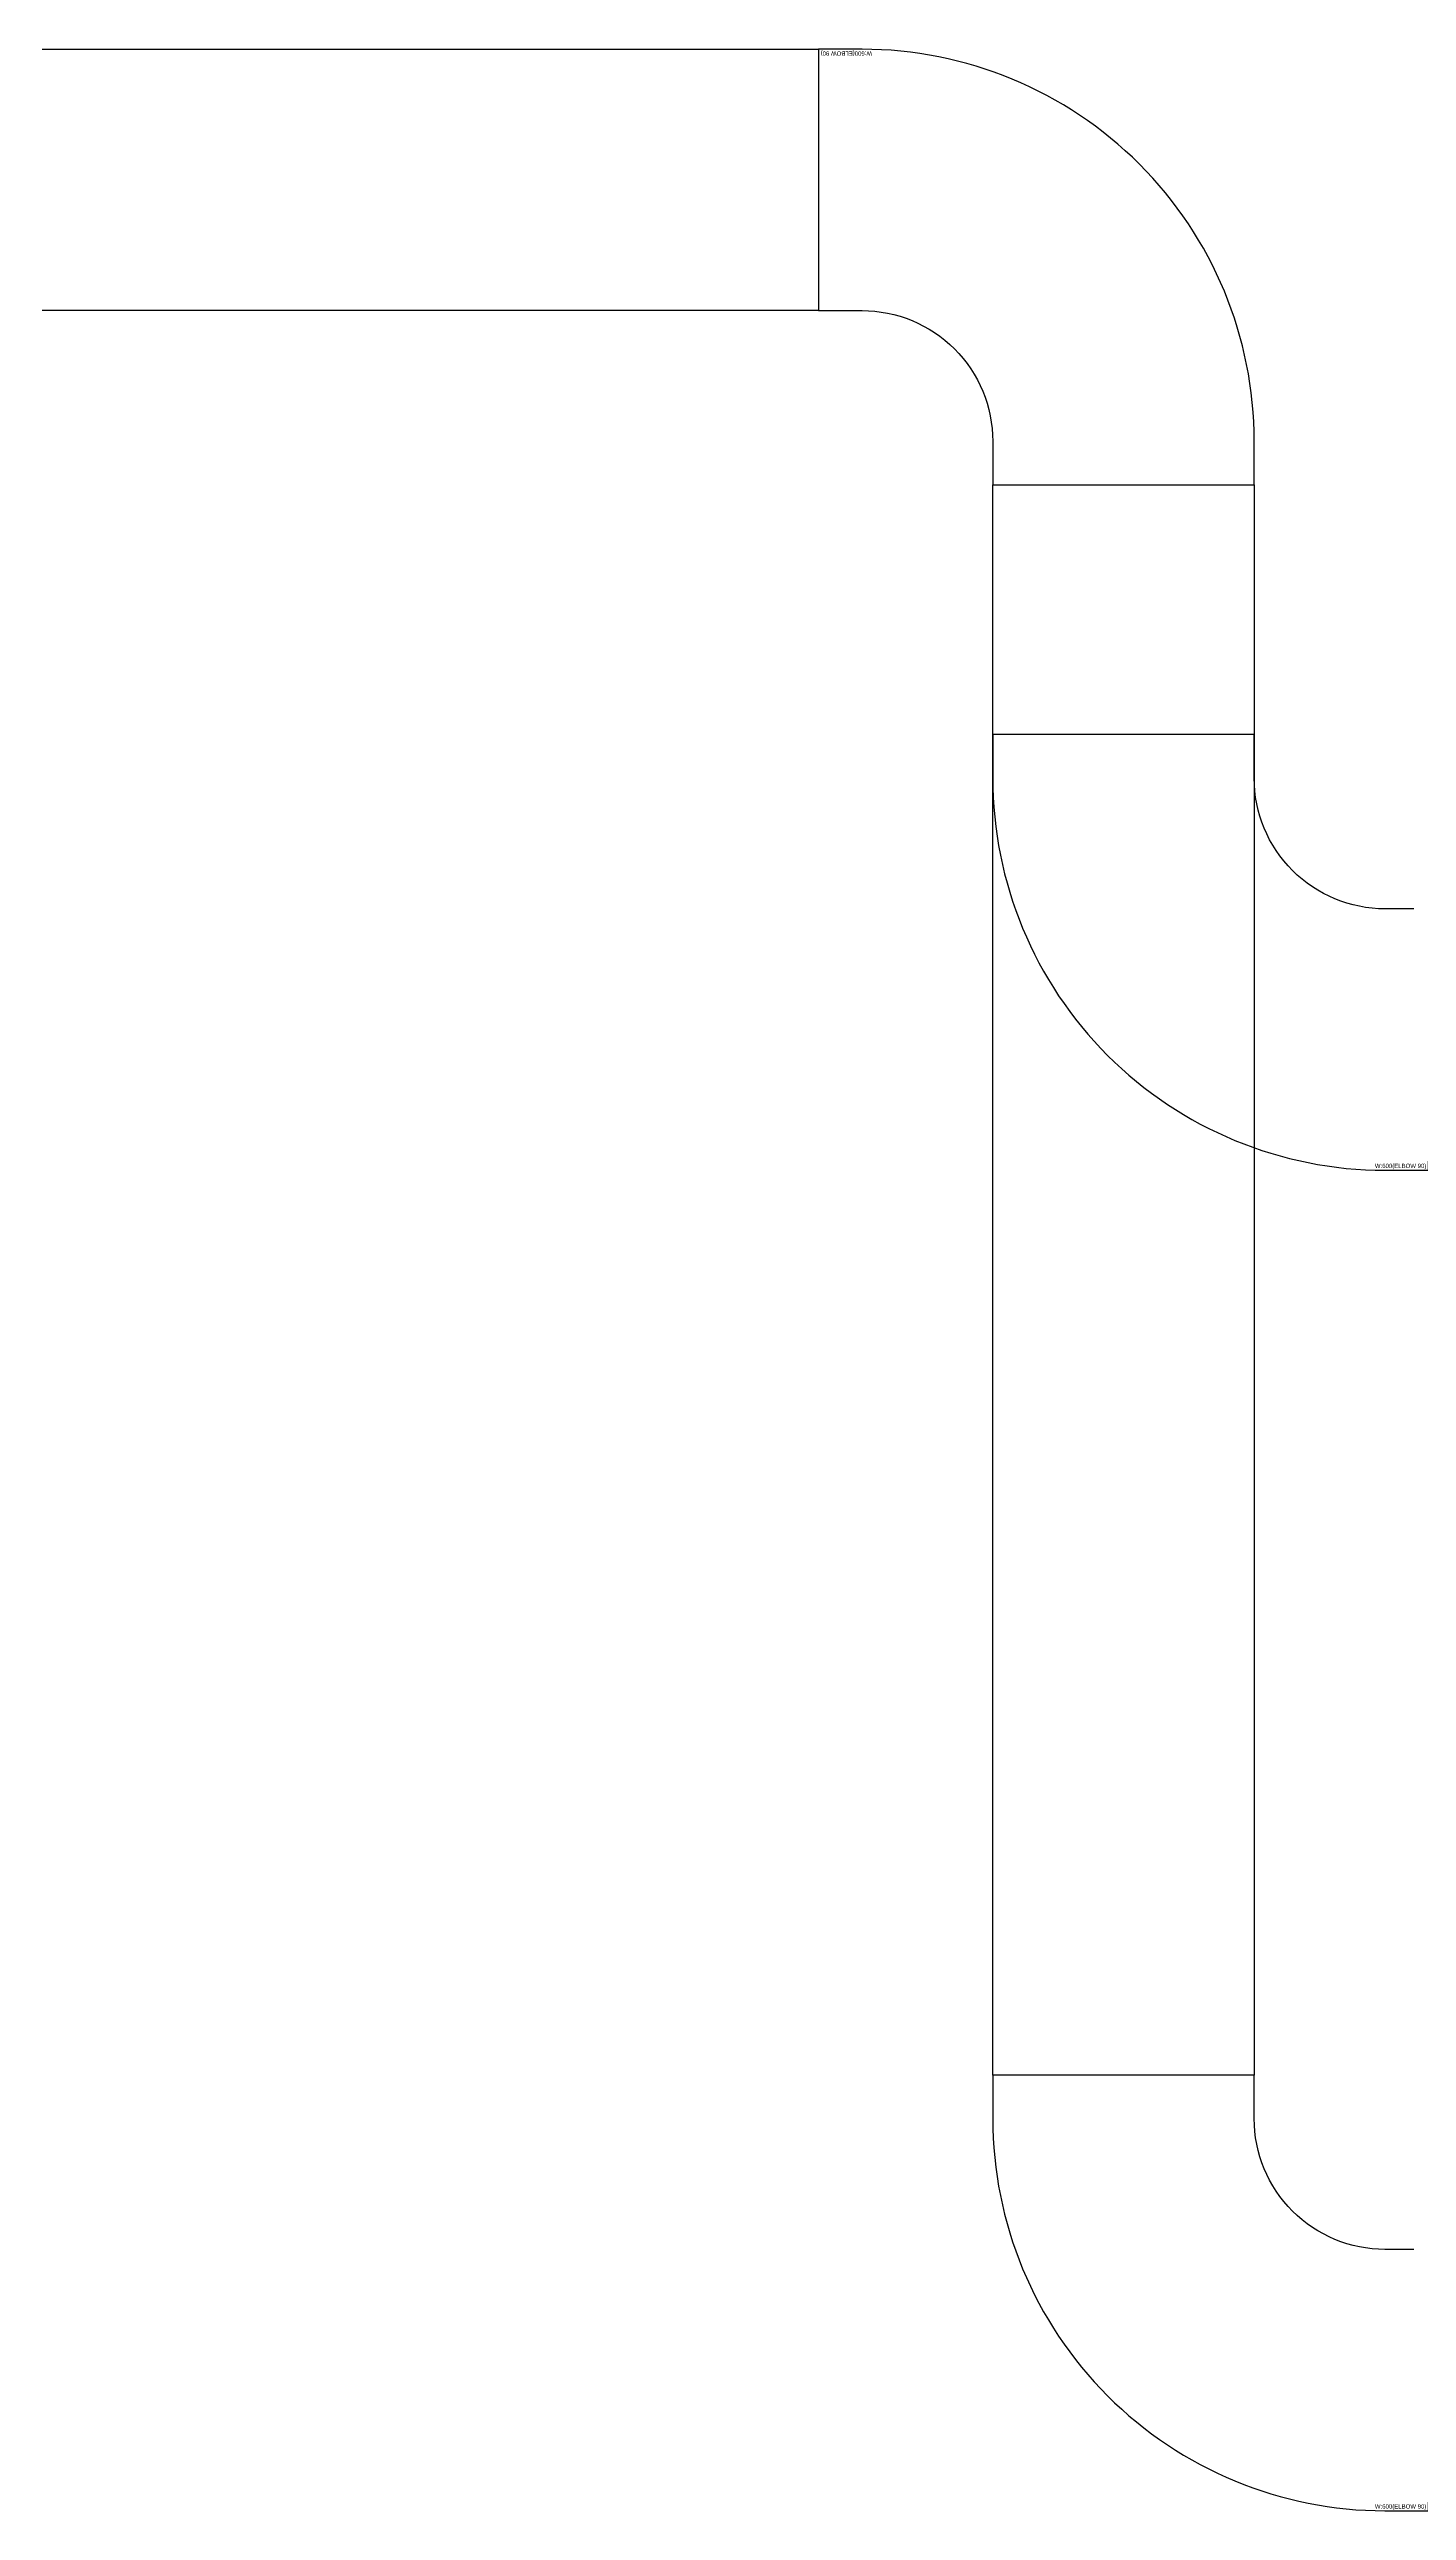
# Model space of a CAD drawing. Header units: millimetres. Extents: x -149088 to 500787, y -530175 to 1035835.
# Drawn here: x 273285 to 276400, y -307950 to -302300 of the extents above; entities that cross this region are included whole.
import ezdxf
from ezdxf.enums import TextEntityAlignment as Align
from ezdxf.xclip import XClip

# ---------------------------------------------------------------- set-up
doc = ezdxf.new("R2010")
doc.units = ezdxf.units.MM
doc.header["$LTSCALE"] = 150
doc.header["$XCLIPFRAME"] = 0
for name, color, linetype in [('-----26 Electrical Cable Tray', 200, 'Continuous'), ('-----26 Electrical Cable Tray_건물(UPS)', 100, 'Continuous'), ('-----26 Electrical Cable Tray_건물(일반)', 20, 'Continuous')]:
    doc.layers.add(name, color=color, linetype=linetype)
doc.styles.add('ELEC', font='')
doc.styles.get('ELEC').set_extended_font_data('Dotum')

# ---------------------------------------------------------------- blocks, each defined once
blk = doc.blocks.new('*U8')
at = {"color": 0}
blk.add_lwpolyline([(0, 0), (-100, 0, -0.414214), (-400, 300), (-400, 400), (-1000, 400), (-1000, 300, 0.414214), (-100, -600), (0, -600)], format="xyb", close=True, dxfattribs=at)
at = {"color": 0, "style": 'ELEC'}
blk.add_text('W:600(ELBOW 90)', height=10, dxfattribs=at).set_placement((-5, -590), align=Align.MIDDLE_RIGHT)
blk = doc.blocks.new('SSH-20260429.172412')
at = {"layer": '-----26 Electrical Cable Tray'}
for points in [[(76379.8, 84380), (76379.8, 84980), (82379.8, 84980), (82379.8, 84380)], [(83379.8, 83406.9), (82779.8, 83406.9), (82779.8, 83980), (83379.8, 83980)]]:
    blk.add_lwpolyline(points, close=True, dxfattribs=at)
at = {"layer": '-----26 Electrical Cable Tray_건물(UPS)'}
for points in [[(76379.8, 84380), (76379.8, 84980), (82379.8, 84980), (82379.8, 84380)], [(83379.8, 80330), (82779.8, 80330), (82779.8, 83980), (83379.8, 83980)]]:
    blk.add_lwpolyline(points, close=True, dxfattribs=at)
at = {"layer": '-----26 Electrical Cable Tray_건물(일반)'}
for points in [[(76379.8, 84380), (76379.8, 84980), (82379.8, 84980), (82379.8, 84380)], [(83379.8, 80330), (82779.8, 80330), (82779.8, 83980), (83379.8, 83980)], [(83379.8, 80330), (82779.8, 80330), (82779.8, 83980), (83379.8, 83980)]]:
    blk.add_lwpolyline(points, close=True, dxfattribs=at)
at = {"layer": '-----26 Electrical Cable Tray', "rotation": 180}
blk.add_blockref('*U8', (82379.8, 84380), dxfattribs=at)
at = {"layer": '-----26 Electrical Cable Tray'}
blk.add_blockref('*U8', (83779.8, 83006.9), dxfattribs=at)
at = {"layer": '-----26 Electrical Cable Tray_건물(UPS)', "rotation": 180}
blk.add_blockref('*U8', (82379.8, 84380), dxfattribs=at)
at = {"layer": '-----26 Electrical Cable Tray_건물(UPS)'}
blk.add_blockref('*U8', (83779.8, 79930), dxfattribs=at)
at = {"layer": '-----26 Electrical Cable Tray_건물(일반)', "rotation": 180}
blk.add_blockref('*U8', (82379.8, 84380), dxfattribs=at)
at = {"layer": '-----26 Electrical Cable Tray_건물(일반)'}
blk.add_blockref('*U8', (83779.8, 79930), dxfattribs=at)

msp = doc.modelspace()

# ---------------------------------------------------------------- block references
ref = msp.add_blockref('SSH-20260429.172412', (192670.2, -387280))
XClip(ref).set_block_clipping_path([(64279.7542057556, 38429.9941674445), (169279.7542057556, 112429.9941674445)])

doc.saveas('drawing.dxf')
